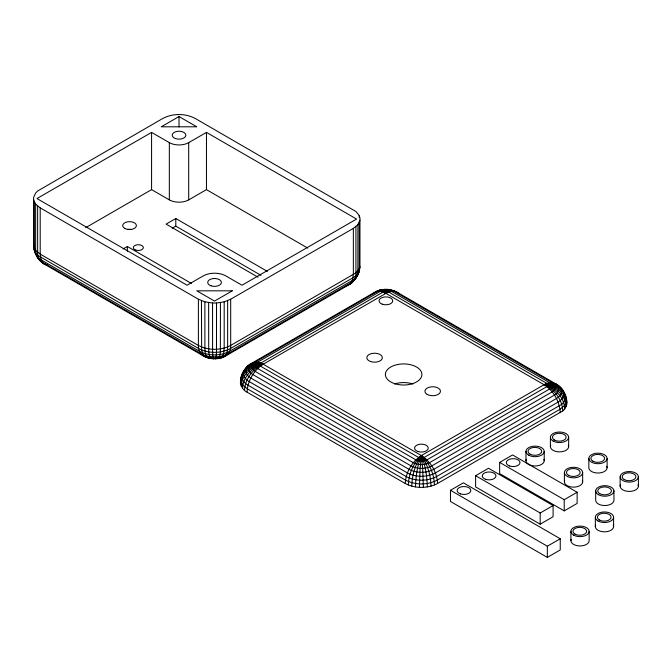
<?xml version="1.0" encoding="UTF-8"?>
<svg xmlns="http://www.w3.org/2000/svg" width="672" height="672" viewBox="0 0 672 672"><rect width="100%" height="100%" fill="white"/><g stroke="black" fill="none" stroke-linecap="round" stroke-linejoin="round"><path stroke-width="1.01" d="M240.458 384.006C240.03 376.034 244.129 368.046 250.841 363.737L375.505 291.757L379.68 290.069L384.888 289.321L385.888 293.387L544.076 384.72C554.341 389.214 562.313 399.563 562.775 410.92L437.539 483.512C427.661 488.678 415.136 488.678 405.258 483.512L247.061 392.179C231.05 384.014 248.01 354.337 263.206 364.216L421.394 455.549C430.811 461.521 437.077 472.374 437.539 483.512M419.404 487.318L420.118 468.35L421.394 455.549L544.076 384.72C558.071 375.547 574.543 400.722 562.775 410.92M415.489 486.923C415.766 476.263 417.329 465.452 421.394 455.549C429.526 463 434.045 474.062 434.49 484.982M411.751 486.133C412.146 475.381 415.052 464.36 421.394 455.549C427.745 464.36 430.651 475.381 431.046 486.133M408.307 484.982C408.752 474.062 413.272 463 421.394 455.549C425.46 465.452 427.031 476.263 427.308 486.923M247.061 392.179C247.523 381.041 253.789 370.188 263.206 364.216L385.888 293.387L391.406 291.32L393.952 291.228L396.262 291.757L556.441 384.241C564.354 388.382 569.881 401.083 559.247 405.745L436.565 476.574C427.283 481.429 415.514 481.429 406.232 476.574L248.035 385.241C244.558 383.25 241.273 379.697 241.836 375.404C245.582 367.483 254.814 363.779 263.206 364.216C252.941 368.718 244.969 379.058 244.499 390.415M405.258 483.512C405.72 472.374 411.986 461.521 421.394 455.549L422.68 468.35L423.385 487.318M242.516 388.424C242.953 376.9 252.47 367.282 263.206 364.216L256.805 362.754L251.185 363.72L247.355 366.61L244.104 370.583C242.004 374.976 245.381 379.596 249.22 381.612L407.417 472.937C415.976 477.414 426.821 477.414 435.38 472.937L558.062 402.108C561.901 400.092 565.278 395.48 563.178 391.087C559.314 384.586 551.116 382.553 544.076 384.72C553.493 390.692 559.751 401.545 560.221 412.684M241.156 386.266C241.542 374.657 252.319 365.921 263.206 364.216L256.124 363.434L249.9 364.997C246.985 368.214 249.337 372.952 252.823 374.564L411.02 465.898C417.371 469.224 425.426 469.224 431.777 465.898L554.459 395.069C558.818 393.263 560.364 387.038 556.097 384.224L550.477 383.258L544.076 384.72C554.803 387.786 564.329 397.404 564.766 408.929M241.24 378.647L241.483 376.261L242.827 374.136M33.6 199.71L35.65 204.128L40.202 207.883L198.391 299.216L204.884 301.837L212.545 303.022L212.579 352.288L213.016 358.159L213.545 358.823L208.337 358.075L204.162 356.387L43.974 263.911C37.926 260.005 33.97 253.126 33.6 245.935L33.6 197.408L35.65 192.99L37.64 190.999L162.884 118.415C172.763 113.249 185.287 113.249 195.166 118.415L355.916 211.504L359.268 215.653L359.957 217.913L359.957 266.44C359.587 273.63 355.631 280.51 349.583 284.407L224.91 356.387L220.735 358.075L215.527 358.823L216.056 358.159L216.493 352.288L216.527 303.022L224.188 301.837L230.681 299.216L353.363 228.388L357.907 224.633L359.957 220.214M240.458 381.704L240.92 380.201M346.055 285.911C350.767 284.323 355.488 280.552 356.916 275.604L355.774 276.881M359.957 266.44L358.932 271.883L355.631 275.974L353.111 277.704L230.437 348.533C220.702 353.623 208.37 353.623 198.643 348.533L37.926 255.469L34.625 251.387L34.289 248.195L34.289 201.97M359.1 268.993L359.612 267.397C359.629 272.555 357.16 277.981 352.388 280.426L229.706 351.254C220.424 356.11 208.648 356.11 199.366 351.254L41.177 259.921L36.901 256.393L33.944 249.152M356.656 276.898L357.907 270.858L357.907 224.633M384.359 289.985L384.602 289.313L389.684 289.565L396.262 291.757M387.408 289.985L386.879 289.321L385.888 293.387L380.36 291.32L375.505 291.757M357.328 274.89L358.588 272.748L358.588 270.589M353.069 281.534L354.11 279.888M250.841 363.737L247.01 366.988M349.583 284.407C353.279 281.618 356.303 277.847 355.916 272.849L355.916 226.624M372.439 294.059L377.471 290.808L382.931 289.523L385.888 293.387C389.894 289.078 396.505 290.287 399.865 294.638M355.211 278.72L356.311 277.561M243.76 371.246L245.011 370.003M349.238 284.424L350.515 283.147M381.36 290.296L382.931 289.523M151.578 132.392L36.968 198.559L187.093 285.23L203.238 275.915A15.977 9.223 0 0 1 225.834 275.915L241.979 285.23L356.588 219.064L206.464 132.392L188.706 142.64A13.7 7.904 0 0 1 169.336 142.64L151.578 132.392L151.578 189.63L85.705 227.665M179.021 116.55L161.263 126.798L196.778 126.798L179.021 116.55L179.021 126.941M151.578 189.63L169.336 199.878A13.7 7.904 0 0 0 188.706 199.878L206.464 189.63L307.751 248.111M123.06 248.968L127.369 246.481L191.386 283.441M267.322 271.362L175.795 218.518L166.11 224.112L258.073 277.208M172.276 228.178L175.795 226.145L260.98 275.327M450.484 490.3L463.394 482.84L560.246 538.759L560.246 549.94L547.336 557.399L450.484 501.48L450.484 490.3L547.336 546.218L560.246 538.759M475.616 475.717L488.527 468.266L553.098 505.546L553.098 516.726L540.187 524.185L475.616 486.906L475.616 475.717L540.187 512.996L553.098 505.546M499.649 462.412L512.568 454.961L577.13 492.24L577.13 503.42L564.22 510.88L499.649 473.6L499.649 462.412L564.22 499.691L577.13 492.24M222.608 356.924L224.91 356.387M230.681 299.216L230.681 345.442C231.386 352.002 226.489 356.471 220.735 358.075L217.493 358.63L218.333 358.579L219.652 356.462L220.357 351.893L220.441 302.627M221.08 357.664C226.321 357.428 227.699 351.179 227.632 346.92L227.632 300.686M379.68 290.069L382.586 290.43L385.888 293.387L389.18 290.43L392.087 290.069M212.545 303.022L216.527 303.022M213.259 358.84L215.813 358.84M386.879 289.321L389.684 289.565L390.407 290.296M207.992 357.664C202.062 356.966 197.879 351.38 198.391 345.442L198.391 299.216M47.502 265.415C41.202 263.348 35.515 257.359 35.65 250.354L35.65 204.128M204.162 356.387L205.699 356.748M44.318 263.928L46.99 264.709M393.271 290.892L395.917 291.774M217.837 357.722L219.358 358.235M42.193 262.105L40.496 261.038L37.246 257.057M558.793 386.476L561.196 389.088M556.441 384.241L557.516 385.392M43.974 263.911C40.278 261.114 37.262 257.351 37.64 252.344L37.64 206.119M564.9 395.346L566.471 398.992L566.824 404.51M565.446 395.909C561.7 387.988 552.468 384.275 544.076 384.72C554.963 386.425 565.74 395.161 566.126 406.77M36.649 255.1L34.969 252.244L34.969 250.799M566.126 399.949L566.824 402.209M33.6 245.935L35.65 250.354L40.202 254.108L198.391 345.442C208.27 350.608 220.802 350.608 230.681 345.442L355.916 272.849L359.268 268.699L359.268 222.474M33.6 243.642L33.944 246.893M565.79 396.766L565.958 398.353M638.4 476.826A9.131 5.275 0 0 1 624.7 481.387A9.131 5.275 0 0 1 624.7 472.256A9.131 5.275 0 0 1 638.4 476.826L638.4 486.142M620.138 476.826L620.138 486.142M613.956 490.938L613.956 500.254A9.131 5.275 0 0 1 604.817 505.529A9.131 5.275 0 0 1 595.686 500.254L595.686 490.938M613.603 517.247L613.603 526.562M607.102 458.447A9.131 5.275 0 0 1 593.401 463.008A9.131 5.275 0 0 1 593.401 453.877A9.131 5.275 0 0 1 607.102 458.447L607.102 467.762M595.333 517.247L595.333 526.562M589.168 531.367L589.168 540.683A9.131 5.275 0 0 1 578.844 545.916A9.131 5.275 0 0 1 571.217 539.322M588.84 458.447L588.84 467.762A9.131 5.275 0 0 0 599.164 472.996A9.131 5.275 0 0 0 606.791 466.402M582.658 472.559A9.131 5.275 0 0 1 568.957 477.128A9.131 5.275 0 0 1 568.957 467.998A9.131 5.275 0 0 1 582.658 472.559L582.658 481.883M570.898 531.367L570.898 540.683M568.663 437.287L568.663 446.603M564.388 472.559L564.388 481.883M564.22 499.691L564.22 510.88M550.402 437.287L550.402 446.603M547.336 546.218L547.336 557.399M544.219 451.399L544.219 460.723M540.187 512.996L540.187 524.185M525.958 451.399L525.958 460.723M359.268 215.653L359.268 217.711M353.363 228.388L353.363 274.613L352.388 280.426L351.196 282.677L228.514 353.514C219.962 357.983 209.11 357.983 200.558 353.514L42.361 262.181L41.177 259.921L40.202 254.108L40.202 207.883M224.188 301.837L224.188 348.062L223.6 353.716L221.928 357.252L213.016 358.159L204.506 356.37L203.196 354.791L201.642 349.986L201.44 300.686M208.631 302.627L208.715 351.893L210.008 357.857L211.579 358.63L208.337 358.075C204.994 356.068 205.103 351.498 204.884 348.062L204.884 301.837M206.464 132.392L206.464 189.63M188.706 142.64L188.706 199.878M175.795 218.518L175.795 226.145M169.336 142.64L169.336 199.878M127.369 246.481L127.369 251.244M638.089 484.781A9.131 5.275 0 0 1 629.269 491.417A9.131 5.275 0 0 1 620.449 484.781M582.347 480.514A9.131 5.275 0 0 1 573.518 487.15A9.131 5.275 0 0 1 564.698 480.514M568.352 445.242A9.131 5.275 0 0 1 559.532 451.878A9.131 5.275 0 0 1 550.712 445.242M543.908 459.354A9.131 5.275 0 0 1 535.088 465.99A9.131 5.275 0 0 1 526.268 459.354M613.292 525.202A9.131 5.275 0 0 1 604.464 531.838A9.131 5.275 0 0 1 595.644 525.202M127.781 229.412A6.846 3.956 0 0 1 131.326 229.412M394.506 383.981A18.262 10.542 0 0 1 412.776 383.981M245.784 369.995C245.322 373.498 248.01 376.396 250.841 378.017L409.03 469.35C416.598 473.306 426.199 473.306 433.759 469.35L556.441 398.521C559.843 396.732 562.825 392.65 560.969 388.769C556.307 384.922 549.948 383.863 544.076 384.72C553.837 385.19 564.127 391.272 566.471 401.251L564.455 405.611L559.978 409.298L437.296 480.127C427.568 485.218 415.229 485.218 405.502 480.127L247.304 388.794L242.827 385.106L240.803 380.755C243.155 370.768 253.445 364.686 263.206 364.216C257.334 363.359 250.975 364.417 246.313 368.264L245.784 369.995M252.176 365.005L252.176 368.424L255.133 371.372L413.33 462.706C418.27 465.293 424.528 465.293 429.467 462.706L552.149 391.877C556.391 390.205 556.391 384.233 552.149 382.561L393.952 291.228L388.836 289.523L385.888 293.387L381.402 290.816L379.336 290.489L377.815 291.228L255.133 362.057L252.176 365.005M255.662 364.174L255.662 366.509L257.678 368.525L415.876 459.858C419.252 461.63 423.536 461.63 426.922 459.858L549.604 389.029C552.502 387.887 552.502 383.796 549.604 382.654L391.406 291.32C388.03 289.556 383.746 289.556 380.36 291.32L257.678 362.158L255.662 364.174M259.375 363.905L259.375 365.089L260.4 366.122L418.597 457.447L421.05 458.111L424.2 457.447L546.882 386.618L548.024 385.207L546.882 383.384L388.685 292.051L386.232 291.388L383.082 292.051L259.375 363.905M232.294 290.825L214.536 301.073L196.778 290.825L232.294 290.825M509.72 466.032A6.846 3.956 0 0 0 519.994 462.613A6.846 3.956 0 0 0 509.72 459.186A6.846 3.956 0 0 0 509.72 466.032M624.196 479.564A6.846 3.956 0 0 0 635.653 477.784A6.846 3.956 0 0 0 627.27 472.945A6.846 3.956 0 0 0 624.196 479.564M598.366 494.668A9.131 5.275 0 0 0 613.637 492.299A9.131 5.275 0 0 0 602.456 485.848A9.131 5.275 0 0 0 598.366 494.668M599.752 493.676A6.846 3.956 0 0 0 611.209 491.904A6.846 3.956 0 0 0 602.818 487.057A6.846 3.956 0 0 0 599.752 493.676M592.897 461.185A6.846 3.956 0 0 0 604.355 459.413A6.846 3.956 0 0 0 595.972 454.566A6.846 3.956 0 0 0 592.897 461.185M568.453 475.297A6.846 3.956 0 0 0 579.911 473.525A6.846 3.956 0 0 0 571.519 468.686A6.846 3.956 0 0 0 568.453 475.297M553.081 441.017A9.131 5.275 0 0 0 568.352 438.648A9.131 5.275 0 0 0 557.172 432.197A9.131 5.275 0 0 0 553.081 441.017M554.459 440.026A6.846 3.956 0 0 0 565.916 438.253A6.846 3.956 0 0 0 557.533 433.406A6.846 3.956 0 0 0 554.459 440.026M528.629 455.129A9.131 5.275 0 0 0 543.908 452.768A9.131 5.275 0 0 0 532.72 446.309A9.131 5.275 0 0 0 528.629 455.129M530.015 454.138A6.846 3.956 0 0 0 541.472 452.365A6.846 3.956 0 0 0 533.081 447.527A6.846 3.956 0 0 0 530.015 454.138M598.013 520.968A9.131 5.275 0 0 0 613.292 518.608A9.131 5.275 0 0 0 602.104 512.148A9.131 5.275 0 0 0 598.013 520.968M599.399 519.985A6.846 3.956 0 0 0 610.856 518.213A6.846 3.956 0 0 0 602.465 513.366A6.846 3.956 0 0 0 599.399 519.985M573.577 535.097A9.131 5.275 0 0 0 588.857 532.728A9.131 5.275 0 0 0 577.668 526.277A9.131 5.275 0 0 0 573.577 535.097M574.963 534.106A6.846 3.956 0 0 0 586.421 532.333A6.846 3.956 0 0 0 578.029 527.486A6.846 3.956 0 0 0 574.963 534.106M460.547 493.92A6.846 3.956 0 0 0 470.82 490.493A6.846 3.956 0 0 0 460.547 487.066A6.846 3.956 0 0 0 460.547 493.92M485.68 479.338A6.846 3.956 0 0 0 495.953 475.919A6.846 3.956 0 0 0 485.68 472.492A6.846 3.956 0 0 0 485.68 479.338M135.836 250.11A5.023 2.898 0 0 0 143.363 247.598A5.023 2.898 0 0 0 135.836 245.087A5.023 2.898 0 0 0 135.836 250.11M124.706 228.404A6.846 3.956 0 0 0 136.164 226.632A6.846 3.956 0 0 0 127.781 221.785A6.846 3.956 0 0 0 124.706 228.404M175.3 138.508A6.846 3.956 0 0 0 185.867 135.391A6.846 3.956 0 0 0 175.904 131.67A6.846 3.956 0 0 0 175.3 138.508M211.109 285.86A6.846 3.956 0 0 0 221.382 282.442A6.846 3.956 0 0 0 211.109 279.014A6.846 3.956 0 0 0 211.109 285.86M394.506 383.603A18.262 10.542 0 0 0 421.907 374.472A18.262 10.542 0 0 0 394.506 365.341A18.262 10.542 0 0 0 394.506 383.603M427.207 394.414A7.762 4.477 0 0 0 440.194 392.406A7.762 4.477 0 0 0 430.685 386.912A7.762 4.477 0 0 0 427.207 394.414M370.7 361.578A7.762 4.477 0 0 0 382.343 357.697A7.762 4.477 0 0 0 370.7 353.816A7.762 4.477 0 0 0 370.7 361.578M382.267 304.198A6.846 3.956 0 0 0 392.725 300.972A6.846 3.956 0 0 0 382.654 297.36A6.846 3.956 0 0 0 382.267 304.198M417.766 451.45A6.846 3.956 0 0 0 428.24 448.232A6.846 3.956 0 0 0 418.186 444.604A6.846 3.956 0 0 0 417.766 451.45"/></g></svg>
